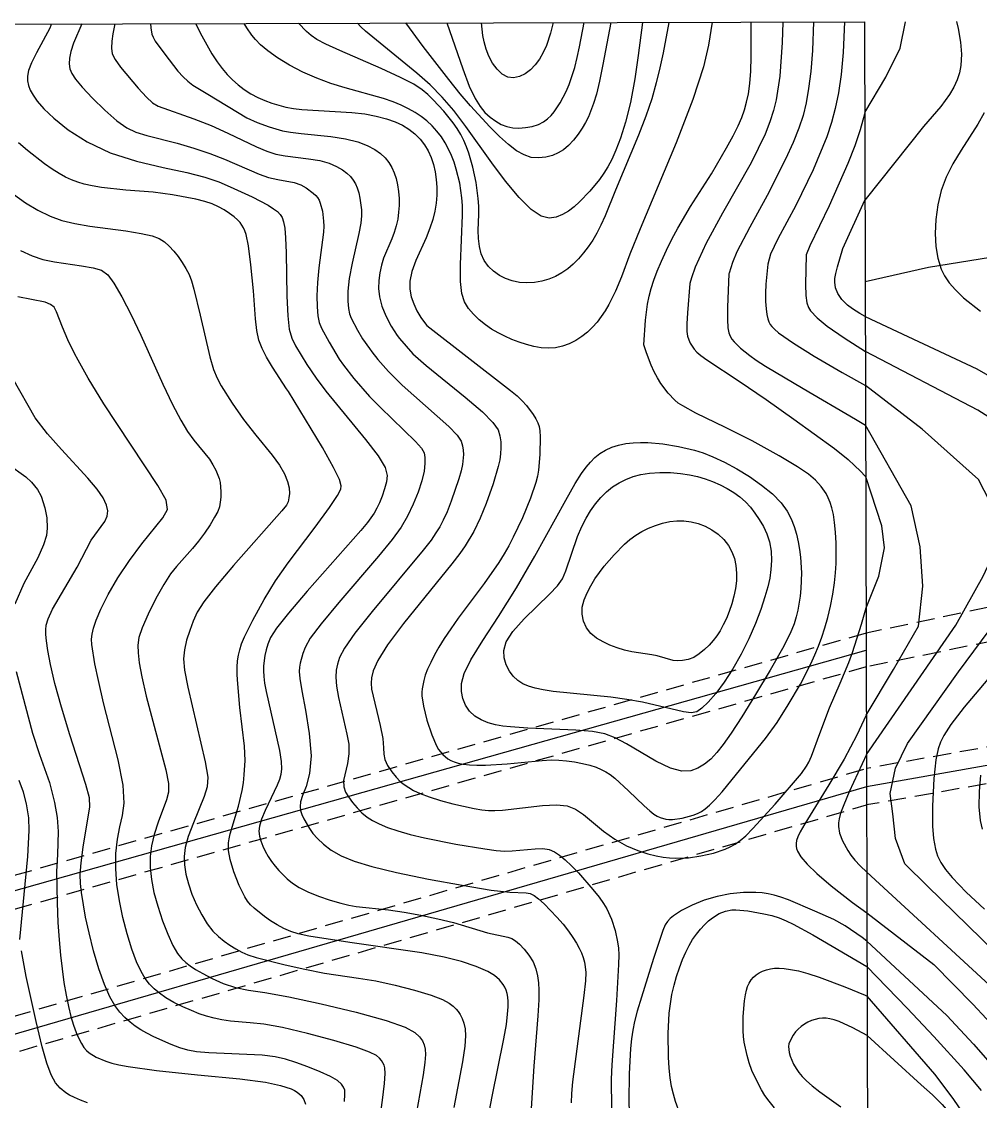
# Model space of a CAD drawing. Header units: millimetres. Extents: x 220021 to 223505, y 489325 to 491820.
# Drawn here: x 222012.5 to 222277.7, y 491518.1 to 491816.7 of the extents above; entities that cross this region are included whole.
import ezdxf

# ---------------------------------------------------------------- set-up
doc = ezdxf.new("R2010")
doc.units = ezdxf.units.MM
doc.linetypes.add('20M3A3M3', pattern=[29, 20, -3, 3, -3])
doc.linetypes.add('5M2P5', pattern=[7.5, 5, -2.5])
for name, color, linetype in [('A0013122', 8, '5M2P5'), ('A0023212', 8, 'Continuous'), ('F0017111', 8, 'Continuous'), ('F0017114', 8, 'Continuous'), ('G0018118', 8, '20M3A3M3'), ('zd001', 7, 'Continuous')]:
    doc.layers.add(name, color=color, linetype=linetype)

msp = doc.modelspace()

# ---------------------------------------------------------------- linework, layer by layer
at = {"layer": 'A0013122'}
for points in [[(222381.546, 491675.97), (222375.079, 491674.761), (222246.094, 491647.608)], [(222384.641, 491665.924), (222376.961, 491664.939), (222246.119, 491638.258)], [(222358.325, 491630.717), (222350.829, 491628.644), (222246.192, 491610.184)], [(222361.254, 491621.43), (222353.134, 491618.903), (222246.219, 491600.091)]]:
    msp.add_lwpolyline(points, dxfattribs=at)
at = {"layer": 'A0013122', "flags": 128}
for points in [[(222246.094, 491647.608), (222004.338, 491578.818), (221988.589, 491574.224)], [(222246.119, 491638.258), (222006.529, 491570.084), (221990.928, 491566.567)], [(221988.538, 491535.424), (221990.916, 491536.04), (222246.192, 491610.184)], [(221990.349, 491525.885), (221996.284, 491527.498), (222246.219, 491600.091)]]:
    msp.add_lwpolyline(points, dxfattribs=at)
at = {"layer": 'A0023212'}
for points in [[(222753.34, 491689.01), (222735.58, 491685.17), (222726.16, 491683.13), (222713.155, 491683.13), (222631.136, 491682.131), (222561.683, 491673.495), (222558.672, 491673.12), (222555.66, 491672.746), (222553.97, 491672.51), (222518.79, 491665.44), (222486.44, 491658.21), (222410.12, 491639.19), (222361.35, 491626.42), (222359.817, 491625.987), (222351.982, 491623.774), (222246.206, 491605.137)], [(222246.206, 491605.137), (221992.199, 491531.362)]]:
    msp.add_lwpolyline(points, dxfattribs=at)
at = {"layer": 'A0023212', "flags": 128}
msp.add_lwpolyline([(221685.235, 491448.887), (221697.965, 491461.667), (221706.569, 491466.895), (221725.935, 491478.161), (221747.74, 491489.373), (221758.221, 491494.463), (221768.702, 491499.552), (221787.452, 491508.164), (221794.488, 491515.128), (221806.629, 491519.488), (221811.246, 491521.263), (221814.531, 491522.526), (221825.552, 491526.368), (221838.627, 491530.926), (221852.757, 491535.028), (221866.886, 491539.13), (221882.748, 491543.597), (221904.339, 491549.122), (221928.883, 491555.089), (221952.547, 491561.31), (221971.577, 491566.15), (221991.981, 491571.213), (222119.044, 491607.073), (222246.106, 491642.933)], dxfattribs=at)
at = {"layer": 'F0017111', "flags": 128}
for points, elevation in [([(222020.64, 491816.068), (222020.582, 491815.622), (222020.294, 491814.899), (222016.595, 491808.042), (222015.215, 491805.28), (222014.401, 491803.159), (222014.095, 491801.575), (222014.133, 491800.28), (222014.39, 491799.051), (222014.882, 491797.768), (222015.663, 491796.338), (222016.829, 491794.658), (222018.647, 491792.589), (222021.427, 491789.983), (222025.415, 491786.802), (222030.615, 491783.443), (222036.965, 491780.412), (222044.253, 491778.089), (222051.661, 491776.349), (222058.217, 491774.942), (222063.215, 491773.647), (222067.011, 491772.372), (222070.223, 491771.057), (222076.257, 491768.278), (222080.742, 491765.901), (222082.194, 491764.97), (222083.247, 491764.158), (222084.005, 491763.394), (222084.548, 491762.511), (222084.95, 491761.317), (222085.272, 491759.576), (222085.52, 491756.873), (222085.687, 491752.748), (222085.886, 491740.793), (222086.098, 491735.338), (222086.512, 491731.643), (222087.21, 491729.182), (222088.268, 491727.058), (222091.392, 491721.877), (222093.947, 491718.095), (222096.637, 491714.471), (222107.638, 491701.182), (222111.123, 491696.597), (222113.027, 491693.4), (222113.613, 491691.228), (222113.415, 491689.427), (222112.894, 491687.489), (222112.221, 491685.488), (222111.49, 491683.645), (222110.774, 491682.117), (222110.043, 491680.82), (222108.201, 491678.222), (222106.322, 491675.976), (222091.517, 491659.256), (222086.282, 491653.145), (222083.022, 491648.967), (222081.383, 491646.361), (222080.632, 491644.577), (222080.154, 491642.988), (222079.808, 491641.468), (222079.434, 491638.606), (222079.397, 491637.17), (222079.478, 491635.613), (222079.702, 491633.805), (222080.134, 491631.445), (222083.842, 491615.135), (222084.308, 491612.15), (222084.393, 491610.103), (222084.202, 491608.562), (222083.811, 491607.13), (222083.194, 491605.551), (222079.882, 491598.545), (222078.877, 491596.15), (222078.318, 491594.28), (222078.166, 491592.806), (222078.317, 491591.49), (222078.679, 491590.137), (222079.217, 491588.729), (222079.91, 491587.29), (222080.734, 491585.848), (222081.655, 491584.446), (222082.638, 491583.132), (222083.662, 491581.933), (222086, 491579.68), (222087.444, 491578.51), (222089.262, 491577.301), (222091.64, 491576.075), (222094.645, 491574.867), (222097.87, 491573.775), (222100.787, 491572.912), (222103.049, 491572.35), (222105.037, 491572.003), (222114.025, 491571.066), (222118.292, 491570.48), (222122.934, 491569.655), (222127.614, 491568.657), (222131.953, 491567.577), (222141.388, 491564.77), (222146.997, 491563.565), (222148.141, 491563.152), (222149.129, 491562.535), (222150.192, 491561.597), (222151.483, 491560.261), (222152.834, 491558.605), (222153.997, 491556.743), (222154.784, 491554.783), (222155.246, 491552.805), (222155.493, 491550.882), (222155.608, 491548.925), (222155.563, 491546.201), (222155.302, 491541.817), (222154.217, 491527.833), (222153.425, 491516.163)], 105), ([(222029.18, 491816.089), (222026.889, 491810.694), (222026.125, 491808.452), (222025.72, 491806.567), (222025.661, 491805.016), (222025.878, 491803.677), (222026.367, 491802.387), (222027.384, 491800.815), (222029.255, 491798.59), (222032.14, 491795.523), (222035.552, 491792.166), (222038.84, 491789.257), (222041.565, 491787.334), (222044.124, 491786.145), (222047.127, 491785.24), (222055.486, 491783.078), (222060.125, 491781.742), (222064.537, 491780.251), (222068.587, 491778.687), (222078.175, 491774.54), (222080.805, 491773.632), (222083.365, 491773.049), (222087.933, 491772.182), (222089.728, 491771.537), (222091.176, 491770.767), (222093.192, 491769.297), (222093.857, 491768.66), (222094.372, 491768.022), (222094.787, 491767.323), (222095.132, 491766.502), (222095.686, 491764.267), (222096.047, 491761.52), (222096.106, 491760.142), (222096.028, 491758.447), (222094.732, 491748.624), (222094.308, 491744.562), (222094.148, 491740.897), (222094.225, 491737.787), (222094.47, 491735.312), (222094.844, 491733.465), (222095.419, 491731.9), (222097.531, 491728.019), (222100.37, 491723.385), (222101.515, 491721.695), (222104.39, 491718.007), (222108.765, 491713.056), (222111.755, 491709.972), (222121.435, 491700.637), (222123.095, 491698.77), (222123.849, 491697.429), (222124.077, 491696.14), (222124.075, 491694.502), (222123.824, 491692.393), (222123.22, 491689.763), (222122.199, 491686.626), (222120.841, 491683.246), (222119.262, 491679.952), (222117.461, 491676.888), (222114.978, 491673.462), (222111.237, 491668.897), (222100.24, 491656.095), (222095.365, 491650.225), (222092.366, 491646.188), (222090.892, 491643.659), (222090.248, 491641.977), (222089.579, 491639.334), (222089.395, 491638.193), (222089.313, 491636.996), (222089.468, 491635.079), (222090.028, 491631.653), (222091.041, 491626.274), (222092.072, 491619.87), (222092.568, 491613.718), (222092.159, 491608.839), (222091.198, 491605.246), (222090.222, 491602.698), (222089.66, 491600.944), (222089.513, 491599.685), (222089.675, 491598.608), (222090.053, 491597.462), (222090.602, 491596.226), (222092.1, 491593.619), (222093.102, 491592.249), (222094.378, 491590.787), (222096.021, 491589.216), (222098.156, 491587.602), (222100.913, 491586.028), (222104.499, 491584.544), (222109.404, 491583.054), (222116.193, 491581.425), (222125.019, 491579.607), (222134.381, 491577.875), (222142.367, 491576.582), (222147.548, 491575.968), (222152.025, 491575.785), (222153.183, 491575.585), (222154.265, 491575.072), (222155.5, 491574.143), (222157.048, 491572.743), (222160.595, 491569.065), (222162.27, 491567.111), (222163.759, 491565.223), (222165.013, 491563.478), (222166.001, 491561.929), (222166.761, 491560.533), (222167.353, 491559.225), (222167.824, 491557.946), (222168.184, 491556.658), (222168.432, 491555.328), (222168.55, 491553.801), (222168.456, 491551.426), (222168.047, 491547.433), (222164.92, 491523.538), (222164.609, 491520.287), (222164.493, 491517.742)], 110), ([(222038.26, 491816.112), (222037.732, 491813.271), (222037.451, 491811.289), (222037.347, 491809.357), (222037.591, 491807.763), (222038.369, 491806.182), (222039.873, 491804.138), (222044.76, 491798.331), (222047.07, 491795.788), (222048.716, 491794.223), (222050.247, 491793.304), (222060.186, 491789.82), (222064.918, 491787.967), (222069.573, 491785.878), (222077.482, 491782.058), (222080.347, 491780.841), (222082.83, 491780.068), (222085.45, 491779.568), (222091.902, 491778.785), (222095.032, 491778.255), (222097.61, 491777.512), (222099.649, 491776.619), (222101.245, 491775.677), (222102.493, 491774.761), (222103.467, 491773.85), (222104.235, 491772.898), (222104.858, 491771.86), (222105.365, 491770.701), (222105.773, 491769.385), (222106.1, 491767.898), (222106.482, 491764.66), (222106.503, 491762.982), (222106.311, 491760.935), (222105.8, 491758.11), (222103.945, 491749.921), (222103.148, 491745.705), (222102.775, 491742.174), (222102.75, 491739.403), (222102.927, 491737.347), (222103.197, 491735.898), (222103.626, 491734.694), (222105.378, 491731.41), (222106.831, 491729.026), (222108.703, 491726.278), (222109.362, 491725.429), (222111.044, 491723.257), (222114.003, 491719.923), (222117.757, 491716.202), (222130.702, 491704.732), (222132.992, 491702.336), (222134.077, 491700.701), (222134.485, 491699.438), (222134.658, 491698.223), (222134.701, 491696.971), (222134.455, 491694.242), (222134.093, 491692.508), (222133.452, 491690.227), (222131.33, 491684.09), (222130.172, 491681.15), (222129.142, 491678.85), (222128.161, 491677.006), (222127.097, 491675.297), (222125.744, 491673.345), (222123.61, 491670.56), (222109.435, 491653.548), (222104.667, 491647.595), (222101.775, 491643.487), (222100.404, 491640.873), (222099.85, 491639.045), (222099.542, 491637.36), (222099.436, 491635.441), (222099.623, 491632.977), (222100.152, 491629.787), (222102.485, 491619.632), (222102.98, 491616.887), (222103.057, 491614.253), (222102.636, 491611.588), (222101.56, 491606.83), (222101.59, 491605.101), (222102.078, 491603.68), (222102.922, 491602.315), (222104.023, 491600.822), (222105.294, 491599.297), (222106.65, 491597.903), (222108.046, 491596.758), (222109.594, 491595.786), (222111.45, 491594.867), (222113.749, 491593.905), (222116.565, 491592.912), (222119.952, 491591.925), (222123.911, 491590.977), (222132.612, 491589.263), (222140.601, 491587.936), (222143.767, 491587.535), (222146.198, 491587.366), (222148.19, 491587.393), (222154.601, 491588.008), (222156.69, 491588.025), (222158.405, 491587.746), (222159.876, 491587.14), (222161.312, 491586.195), (222162.886, 491584.903), (222164.631, 491583.268), (222166.542, 491581.298), (222170.549, 491576.72), (222172.237, 491574.592), (222173.478, 491572.843), (222174.363, 491571.364), (222175.65, 491568.508), (222176.665, 491565.412), (222177.357, 491562.212), (222177.568, 491560.532), (222177.679, 491558.652), (222177.65, 491556.006), (222177.025, 491546.051), (222175.764, 491528.233), (222175.616, 491524.279), (222175.672, 491516.052)], 115), ([(222048.17, 491816.136), (222048.263, 491814.964), (222048.547, 491813.217), (222048.849, 491812.36), (222049.433, 491811.321), (222052.085, 491807.651), (222055.743, 491803.015), (222057.168, 491801.393), (222058.446, 491800.192), (222059.9, 491799.118), (222063.992, 491796.605), (222074.8, 491790.101), (222077.627, 491788.797), (222080.962, 491787.563), (222084.622, 491786.529), (222086.835, 491786.125), (222089.785, 491785.76), (222098.015, 491784.944), (222102.132, 491784.328), (222105.494, 491783.486), (222108.121, 491782.471), (222110.173, 491781.365), (222111.794, 491780.229), (222113.076, 491779.047), (222114.097, 491777.782), (222114.925, 491776.403), (222115.591, 491774.902), (222116.113, 491773.275), (222116.507, 491771.525), (222116.775, 491769.685), (222116.915, 491767.793), (222116.924, 491765.886), (222116.798, 491763.98), (222116.53, 491762.087), (222116.119, 491760.218), (222115.575, 491758.385), (222114.913, 491756.6), (222112.637, 491751.285), (222112.017, 491749.324), (222111.552, 491747.25), (222111.272, 491745.098), (222111.217, 491742.887), (222111.473, 491740.561), (222112.138, 491738.047), (222113.267, 491735.315), (222114.747, 491732.521), (222116.425, 491729.862), (222117.021, 491729.073), (222120.739, 491724.822), (222124.42, 491721.568), (222135.2, 491712.869), (222139.968, 491708.833), (222142.886, 491705.885), (222144.283, 491703.794), (222144.82, 491702.123), (222145.051, 491700.508), (222145.105, 491698.874), (222145.007, 491697.222), (222144.769, 491695.525), (222144.364, 491693.654), (222142.925, 491688.852), (222141.033, 491683.487), (222139.375, 491679.373), (222137.55, 491675.697), (222135.183, 491671.75), (222133.691, 491669.59), (222131.525, 491666.747), (222118.138, 491650.291), (222113.693, 491644.39), (222110.992, 491640.062), (222109.729, 491637.149), (222109.288, 491635.205), (222109.168, 491633.749), (222109.328, 491632.156), (222111.671, 491622.111), (222112.385, 491618.455), (222112.638, 491615.918), (222112.703, 491614.188), (222112.978, 491612.702), (222113.75, 491611.033), (222114.874, 491609.303), (222116.093, 491607.767), (222117.219, 491606.61), (222118.313, 491605.731), (222120.927, 491604.139), (222122.767, 491603.26), (222125.217, 491602.322), (222128.355, 491601.347), (222131.791, 491600.422), (222137.658, 491599.098), (222139.788, 491598.755), (222141.617, 491598.573), (222143.388, 491598.521), (222145.499, 491598.626), (222156.565, 491599.905), (222160.463, 491600.117), (222163.391, 491599.838), (222165.682, 491598.974), (222167.897, 491597.46), (222173.42, 491592.887), (222176.587, 491590.607), (222179.836, 491588.817), (222182.966, 491587.516), (222185.76, 491586.613), (222188.067, 491586.023), (222190.005, 491585.669), (222191.757, 491585.482), (222193.476, 491585.4), (222196.93, 491585.517), (222200.417, 491585.994), (222203.875, 491586.805), (222207.088, 491587.882), (222208.518, 491588.506), (222209.888, 491589.265), (222211.29, 491590.253), (222212.844, 491591.596), (222214.799, 491593.547), (222220.906, 491600.276), (222228.183, 491608.814), (222229.582, 491610.78), (222230.26, 491611.937), (222231.024, 491613.564), (222233.267, 491619.812), (222235.961, 491626.912), (222238.961, 491633.817), (222241.354, 491639.478), (222242.342, 491642.252), (222244.801, 491650.108), (222246.076, 491654.578)], 120), ([(222203.481, 491816.525), (222202.534, 491810.202), (222201.094, 491804.177), (222198.185, 491795.182), (222193.529, 491783.176), (222183.572, 491759.388), (222180.718, 491752.36), (222178.433, 491746.103), (222176.807, 491742.148), (222174.934, 491738.47), (222173.917, 491736.75), (222172.837, 491735.127), (222171.683, 491733.61), (222170.425, 491732.193), (222169.027, 491730.862), (222167.465, 491729.617), (222165.762, 491728.508), (222163.953, 491727.595), (222162.071, 491726.929), (222160.136, 491726.525), (222158.168, 491726.387), (222156.182, 491726.511), (222154.179, 491726.86), (222152.155, 491727.388), (222150.116, 491728.052), (222148.098, 491728.825), (222146.147, 491729.683), (222144.293, 491730.616), (222142.519, 491731.657), (222140.79, 491732.853), (222139.096, 491734.236), (222137.51, 491735.77), (222136.127, 491737.405), (222135.032, 491739.181), (222134.274, 491741.506), (222133.89, 491744.878), (222133.881, 491749.548), (222134.445, 491763.168), (222134.415, 491765.815), (222134.265, 491767.967), (222133.674, 491772.023), (222132.731, 491775.932), (222132.126, 491777.819), (222131.425, 491779.655), (222130.619, 491781.434), (222129.69, 491783.152), (222128.62, 491784.803), (222127.397, 491786.38), (222126.038, 491787.861), (222124.567, 491789.222), (222122.999, 491790.446), (222121.321, 491791.559), (222119.512, 491792.595), (222117.532, 491793.583), (222115.268, 491794.537), (222112.587, 491795.465), (222102.003, 491798.407), (222098.078, 491799.624), (222094.145, 491801.048), (222090.287, 491802.73), (222086.608, 491804.675), (222083.298, 491806.718), (222080.57, 491808.65), (222078.567, 491810.309), (222077.159, 491811.722), (222076.148, 491812.962), (222074.787, 491815.012), (222074.109, 491816.201)], 130), ([(222191.511, 491816.495), (222189.923, 491808.019), (222189.065, 491803.927), (222188.071, 491799.748), (222186.831, 491795.379), (222185.202, 491790.595), (222183.117, 491785.289), (222176.773, 491770.075), (222173.94, 491763.037), (222172.758, 491760.411), (222171.627, 491758.21), (222170.475, 491756.265), (222169.246, 491754.441), (222167.936, 491752.723), (222166.553, 491751.127), (222165.102, 491749.668), (222163.57, 491748.361), (222161.943, 491747.22), (222160.208, 491746.259), (222158.36, 491745.489), (222156.4, 491744.922), (222154.339, 491744.57), (222152.242, 491744.452), (222150.183, 491744.587), (222148.228, 491744.986), (222146.386, 491745.641), (222144.657, 491746.537), (222143.052, 491747.661), (222141.636, 491749.02), (222140.487, 491750.627), (222139.662, 491752.478), (222139.141, 491754.523), (222138.882, 491756.697), (222138.832, 491758.938), (222138.957, 491763.445), (222138.929, 491765.638), (222138.794, 491767.802), (222138.208, 491772.171), (222137.31, 491776.448), (222136.235, 491780.281), (222135.593, 491782.058), (222134.849, 491783.778), (222133.987, 491785.457), (222132.993, 491787.107), (222131.862, 491788.739), (222129.265, 491791.958), (222126.383, 491795.07), (222124.89, 491796.512), (222123.275, 491797.877), (222120.98, 491799.377), (222117.333, 491801.27), (222111.994, 491803.697), (222100.502, 491808.687), (222096.669, 491810.455), (222094.205, 491811.761), (222092.558, 491812.86), (222091.274, 491813.939), (222089.091, 491816.239)], 135), ([(222184.28, 491816.477), (222183.058, 491807.332), (222182.079, 491800.845), (222180.882, 491794.327), (222179.54, 491788.852), (222178.162, 491784.51), (222176.865, 491781.142), (222175.725, 491778.569), (222174.666, 491776.538), (222173.568, 491774.778), (222172.345, 491773.068), (222169.642, 491769.775), (222166.835, 491766.831), (222165.362, 491765.515), (222163.805, 491764.323), (222162.146, 491763.333), (222160.37, 491762.633), (222158.433, 491762.374), (222156.184, 491762.935), (222153.442, 491764.755), (222150.105, 491768.105), (222146.386, 491772.594), (222142.572, 491777.662), (222135.411, 491787.699), (222132.087, 491792.097), (222128.87, 491795.836), (222125.531, 491799.174), (222121.797, 491802.473), (222107.584, 491814.059), (222106.354, 491815.214), (222105.381, 491816.279)], 140), ([(222175.451, 491816.455), (222173.312, 491804.791), (222172.363, 491800.203), (222171.494, 491796.664), (222170.708, 491794.072), (222169.275, 491790.399), (222168.511, 491788.836), (222167.597, 491787.258), (222166.469, 491785.578), (222165.182, 491783.912), (222163.817, 491782.43), (222162.428, 491781.262), (222160.962, 491780.378), (222159.335, 491779.708), (222157.495, 491779.217), (222155.512, 491778.993), (222153.487, 491779.16), (222151.483, 491779.822), (222149.422, 491781.009), (222147.188, 491782.732), (222144.706, 491784.973), (222142.052, 491787.598), (222136.644, 491793.414), (222133.808, 491796.722), (222130.633, 491800.645), (222123.601, 491809.85), (222118.788, 491816.313)], 145), ([(222159.551, 491816.415), (222158.83, 491813.504), (222157.65, 491810.081), (222156.795, 491808.183), (222155.767, 491806.353), (222154.572, 491804.72), (222153.23, 491803.34), (222151.762, 491802.247), (222150.193, 491801.49), (222148.576, 491801.165), (222146.967, 491801.38), (222145.422, 491802.199), (222144.001, 491803.522), (222142.763, 491805.205), (222141.756, 491807.108), (222140.98, 491809.105), (222140.425, 491811.075), (222140.072, 491812.892), (222139.71, 491816.365)], 155), ([(222223.027, 491816.573), (222222.838, 491810.88), (222222.257, 491801.578), (222221.264, 491795.112), (222220.509, 491792.094), (222219.487, 491788.962), (222218.132, 491785.559), (222214.276, 491777.665), (222206.369, 491763.739), (222201.844, 491755.434), (222198.782, 491748.786), (222197.783, 491745.875), (222197.38, 491744.274), (222196.689, 491736.183), (222196.522, 491733.169), (222196.532, 491731.051), (222196.709, 491729.678), (222197.018, 491728.695), (222197.429, 491727.81), (222198.536, 491726.139), (222199.27, 491725.32), (222200.346, 491724.373), (222202.014, 491723.145), (222210.97, 491717.286), (222218.452, 491712.222), (222226.107, 491706.769), (222237.325, 491698.634), (222241.102, 491695.628), (222242.927, 491693.992), (222244.542, 491692.412), (222245.841, 491690.975), (222245.981, 491690.792)], 120), ([(222231.533, 491816.595), (222231.228, 491808.713), (222230.783, 491802.871), (222230.201, 491798.162), (222229.493, 491794.237), (222228.641, 491790.734), (222227.51, 491787.235), (222225.939, 491783.308), (222223.828, 491778.668), (222218.741, 491768.605), (222213.905, 491759.884), (222210.326, 491753.01), (222209.105, 491750.05), (222208.192, 491747.158), (222208.144, 491746.945), (222207.784, 491737.734), (222207.752, 491734.354), (222207.873, 491732.051), (222208.136, 491730.645), (222208.511, 491729.723), (222208.981, 491728.931), (222209.578, 491728.154), (222211.312, 491726.423), (222213.912, 491724.329), (222215.666, 491723.096), (222218.313, 491721.406), (222228.645, 491715.296), (222243.188, 491706.768), (222245.943, 491705.073)], 115), ([(222240.084, 491816.616), (222239.711, 491808.157), (222239.156, 491802.09), (222238.429, 491797.022), (222237.56, 491792.678), (222236.547, 491788.759), (222235.272, 491784.87), (222231.417, 491775.668), (222226.685, 491765.873), (222221.714, 491756.628), (222219.686, 491752.35), (222218.876, 491749.608), (222218.348, 491744.073), (222218.233, 491741.582), (222218.265, 491739.277), (222218.416, 491737.285), (222218.637, 491735.684), (222218.89, 491734.511), (222219.183, 491733.66), (222219.534, 491732.988), (222219.99, 491732.353), (222220.715, 491731.621), (222221.901, 491730.66), (222226, 491727.816), (222231.765, 491724.187), (222239.47, 491719.707), (222245.914, 491716.117)], 110), ([(222245.716, 491791.529), (222245.627, 491791.118), (222244.447, 491786.768), (222242.974, 491782.377), (222241.031, 491777.437), (222235.867, 491765.795), (222230.504, 491754.696), (222229.528, 491752.252), (222229.32, 491744.023), (222229.395, 491741), (222229.663, 491738.93), (222230.122, 491737.626), (222230.751, 491736.688), (222232.531, 491734.802), (222235.303, 491732.504), (222239.996, 491729.252), (222245.889, 491725.523)], 105), ([(222010.232, 491768.947), (222013.577, 491766.587), (222016.987, 491764.544), (222020.36, 491762.908), (222023.672, 491761.728), (222027.212, 491760.875), (222031.352, 491760.178), (222041.293, 491758.816), (222045.618, 491758.145), (222048.62, 491757.478), (222050.581, 491756.735), (222052.005, 491755.815), (222053.313, 491754.645), (222054.578, 491753.259), (222055.788, 491751.717), (222056.925, 491750.078), (222057.949, 491748.397), (222058.813, 491746.728), (222059.511, 491745.014), (222060.181, 491742.75), (222061.853, 491735.536), (222064.528, 491723.993), (222065.567, 491720.518), (222066.571, 491718.087), (222067.725, 491715.983), (222070.762, 491711.168), (222073.89, 491706.659), (222077.298, 491702.332), (222081.822, 491696.82), (222083.833, 491694.067), (222085.245, 491691.647), (222086.095, 491689.571), (222086.505, 491687.788), (222086.594, 491686.26), (222086.461, 491684.981), (222086.2, 491683.955), (222085.76, 491683.027), (222084.509, 491681.407), (222071.154, 491666.273), (222066.117, 491660.385), (222062.865, 491656.226), (222061.052, 491653.363), (222059.955, 491650.962), (222058.995, 491648.366), (222058.151, 491645.63), (222057.542, 491642.987), (222057.292, 491640.472), (222057.542, 491637.343), (222058.438, 491632.658), (222063.285, 491612.007), (222063.976, 491607.813), (222063.863, 491605.076), (222063.033, 491602.482), (222060.016, 491595.125), (222058.618, 491591.397), (222057.77, 491588.372), (222057.447, 491585.863), (222057.533, 491583.507), (222057.934, 491581.006), (222058.628, 491578.32), (222059.612, 491575.473), (222060.867, 491572.525), (222062.31, 491569.684), (222063.84, 491567.193), (222065.377, 491565.23), (222066.919, 491563.7), (222068.487, 491562.437), (222070.093, 491561.308), (222071.728, 491560.301), (222073.377, 491559.432), (222075.114, 491558.688), (222077.38, 491557.943), (222085.396, 491555.89), (222090.865, 491554.663), (222096.3, 491553.598), (222105.644, 491552.215), (222110.442, 491551.425), (222115.835, 491550.28), (222121.225, 491548.912), (222125.778, 491547.533), (222128.879, 491546.318), (222130.769, 491545.286), (222131.907, 491544.418), (222132.691, 491543.678), (222133.29, 491542.954), (222133.815, 491542.118), (222134.344, 491541.061), (222134.822, 491539.75), (222135.162, 491538.175), (222135.274, 491536.226), (222135.059, 491533.405), (222134.415, 491529.117), (222132.105, 491516.481)], 95), ([(222012.222, 491753.403), (222015.426, 491751.895), (222018.386, 491750.948), (222021.575, 491750.305), (222029.075, 491749.196), (222032.323, 491748.635), (222034.609, 491747.95), (222036.315, 491746.708), (222038.027, 491744.397), (222040.206, 491740.64), (222042.816, 491735.606), (222045.506, 491729.997), (222051.597, 491716.485), (222054.248, 491710.798), (222056.503, 491706.497), (222058.428, 491703.364), (222060.145, 491700.985), (222064.435, 491695.665), (222065.43, 491694.138), (222066.192, 491692.711), (222067.14, 491690.346), (222067.389, 491689.299), (222067.603, 491686.74), (222067.586, 491685.239), (222067.47, 491683.803), (222067.223, 491682.536), (222066.739, 491681.241), (222065.895, 491679.647), (222064.621, 491677.581), (222063.059, 491675.26), (222061.403, 491672.998), (222059.812, 491671.035), (222055.304, 491666.042), (222053.68, 491663.96), (222051.808, 491661.058), (222049.651, 491657.145), (222047.528, 491652.865), (222045.85, 491649.072), (222044.919, 491646.362), (222044.617, 491644.302), (222044.718, 491642.2), (222045.065, 491639.417), (222045.765, 491635.522), (222046.993, 491630.137), (222052.367, 491609.838), (222053.151, 491606.009), (222053.164, 491603.657), (222052.558, 491601.542), (222050.282, 491595.338), (222049.172, 491591.912), (222048.417, 491588.78), (222048.053, 491585.82), (222048.058, 491582.788), (222048.418, 491579.488), (222049.118, 491575.907), (222050.148, 491572.077), (222051.47, 491568.097), (222052.936, 491564.329), (222054.37, 491561.202), (222055.641, 491559.015), (222056.795, 491557.565), (222057.92, 491556.518), (222059.126, 491555.58), (222060.609, 491554.6), (222062.585, 491553.462), (222065.197, 491552.114), (222068.294, 491550.753), (222071.65, 491549.638), (222075.238, 491548.907), (222079.824, 491548.205), (222086.375, 491547.058), (222095.332, 491545.15), (222105.042, 491542.807), (222113.328, 491540.513), (222118.557, 491538.651), (222121.274, 491537.182), (222122.565, 491535.967), (222123.348, 491534.868), (222123.849, 491533.774), (222124.125, 491532.578), (222124.208, 491531.107), (222124.043, 491528.915), (222123.548, 491525.487), (222121.772, 491515.182)], 90), ([(222111.616, 491513.111), (222112.355, 491518.479), (222112.843, 491523.042), (222113.037, 491525.888), (222112.989, 491527.368), (222112.773, 491528.147), (222112.023, 491529.412), (222111.47, 491530.058), (222110.633, 491530.777), (222108.772, 491531.726), (222105.005, 491533.09), (222098.864, 491534.944), (222091.547, 491536.923), (222084.667, 491538.55), (222079.469, 491539.481), (222075.72, 491539.894), (222070.257, 491540.345), (222067.907, 491540.69), (222065.735, 491541.13), (222063.688, 491541.671), (222061.644, 491542.353), (222059.46, 491543.222), (222057.061, 491544.301), (222054.63, 491545.519), (222052.415, 491546.78), (222050.601, 491548.014), (222049.124, 491549.261), (222047.86, 491550.587), (222046.691, 491552.094), (222045.537, 491554.033), (222044.325, 491556.693), (222043.016, 491560.256), (222041.701, 491564.481), (222040.505, 491569.018), (222039.54, 491573.574), (222038.871, 491578.062), (222038.55, 491582.448), (222038.609, 491586.679), (222038.999, 491590.614), (222039.653, 491594.092), (222040.433, 491597.15), (222040.916, 491600.624), (222040.613, 491605.55), (222039.222, 491612.552), (222035.2, 491628.313), (222033.733, 491634.494), (222032.791, 491639.098), (222031.938, 491644.483), (222031.867, 491645.978), (222032.002, 491647.322), (222032.36, 491648.971), (222033.103, 491651.207), (222034.428, 491654.272), (222036.475, 491658.289), (222039.157, 491662.926), (222042.33, 491667.733), (222045.783, 491672.292), (222051.553, 491679.472), (222052.821, 491681.807), (222052.481, 491684.353), (222050.212, 491688.427), (222035.23, 491710.977), (222030.89, 491718.101), (222027.661, 491723.951), (222027.627, 491724.012), (222025.32, 491728.705), (222023.819, 491732.214), (222022.182, 491736.485), (222021.482, 491737.695), (222020.509, 491738.517), (222019.012, 491739.093), (222011.482, 491740.572)], 85), ([(222101.822, 491518.113), (222101.939, 491520.067), (222101.87, 491521.253), (222101.585, 491522.088), (222101.013, 491522.929), (222099.908, 491523.889), (222097.98, 491525.023), (222095.087, 491526.346), (222091.68, 491527.71), (222088.362, 491528.925), (222085.511, 491529.845), (222082.633, 491530.489), (222079.012, 491530.917), (222064.295, 491531.585), (222060.908, 491531.857), (222058.448, 491532.278), (222056.272, 491532.92), (222053.887, 491533.821), (222049.08, 491535.97), (222047.112, 491536.985), (222045.438, 491537.96), (222043.932, 491538.965), (222042.486, 491540.066), (222041.072, 491541.33), (222039.68, 491542.823), (222038.297, 491544.652), (222036.892, 491547.082), (222035.427, 491550.42), (222033.897, 491554.815), (222032.423, 491559.796), (222031.153, 491564.733), (222030.202, 491569.105), (222029.078, 491575.858), (222028.787, 491578.362), (222028.717, 491580.886), (222028.953, 491584.107), (222029.528, 491588.413), (222031.382, 491599.619), (222031.244, 491602.037), (222030.272, 491605.777), (222025.873, 491619.449), (222023.513, 491627.092), (222021.734, 491633.652), (222020.532, 491638.89), (222019.783, 491642.795), (222019.37, 491645.434), (222019.201, 491647.186), (222019.192, 491648.505), (222019.323, 491649.839), (222019.843, 491651.6), (222021.065, 491654.192), (222027.898, 491665.837), (222031.725, 491673.285), (222035.49, 491678.512), (222036.187, 491679.967), (222036.373, 491681.412), (222036.012, 491683.025), (222035.049, 491684.974), (222033.372, 491687.401), (222030.852, 491690.442), (222023.582, 491698.354), (222019.697, 491702.745), (222016.222, 491707.105), (222010.045, 491717.983)], 80), ([(222246.154, 491624.914), (222243.514, 491619.391), (222239.985, 491612.777), (222235.829, 491605.653), (222229.141, 491594.872), (222227.889, 491592.676), (222227.202, 491591.24), (222226.875, 491590.248), (222226.733, 491589.433), (222226.734, 491588.706), (222226.864, 491588.021), (222227.119, 491587.336), (222228.079, 491585.786), (222229.799, 491583.753), (222232.485, 491581.12), (222236.469, 491577.708), (222242.36, 491573.136), (222246.297, 491570.278)], 115), ([(222246.182, 491614.064), (222241.444, 491603.708), (222239.909, 491600.092), (222239.051, 491597.802), (222238.637, 491596.303), (222238.462, 491595.136), (222238.454, 491594.134), (222238.782, 491592.265), (222239.576, 491590.137), (222240.998, 491587.528), (222241.915, 491586.17), (222242.991, 491584.815), (222244.465, 491583.239), (222246.268, 491581.555)], 110), ([(222012.022, 491562.925), (222014.258, 491585.857), (222014.628, 491593.017), (222014.497, 491596.521), (222013.892, 491600.409), (222013.066, 491603.666), (222011.786, 491606.874)], 70), ([(222246.318, 491562.423), (222244.963, 491563.435), (222240.325, 491566.635), (222237.188, 491568.398), (222231.912, 491570.744), (222224.637, 491573.847), (222222.541, 491574.598), (222220.707, 491575.132), (222219.007, 491575.503), (222217.329, 491575.755), (222215.639, 491575.902), (222212.151, 491575.903), (222208.53, 491575.532), (222204.882, 491574.796), (222201.318, 491573.73), (222197.985, 491572.403), (222195.072, 491570.931), (222192.784, 491569.44), (222191.901, 491568.692), (222191.175, 491567.917), (222190.555, 491566.986), (222189.837, 491565.346), (222187.249, 491557.614), (222183.935, 491546.908), (222182.811, 491543.046), (222182.076, 491540.213), (222181.585, 491537.848), (222181.213, 491535.449), (222180.923, 491532.754), (222180.543, 491525.784), (222180.445, 491518.152), (222180.532, 491515.181)], 120), ([(222030.735, 491517.774), (222028.769, 491518.485), (222027.125, 491519.189), (222025.783, 491519.873), (222024.712, 491520.525), (222023.132, 491521.805), (222021.893, 491523.266), (222021.303, 491524.234), (222020.696, 491525.451), (222019.467, 491528.672), (222018.202, 491533.206), (222016.53, 491540.267), (222013.773, 491552.68), (222012.448, 491559.797)], 70), ([(222220.74, 491516.38), (222219.286, 491518.175), (222218.115, 491519.777), (222217.145, 491521.3), (222215.37, 491524.734), (222214.517, 491526.721), (222213.761, 491528.781), (222213.156, 491530.827), (222212.372, 491534.549), (222212.162, 491536.12), (222212.059, 491537.671), (222212.135, 491541.567), (222212.481, 491545.918), (222212.711, 491547.582), (222212.988, 491548.88), (222213.331, 491549.938), (222213.758, 491550.868), (222214.283, 491551.699), (222214.917, 491552.44), (222215.669, 491553.101), (222216.528, 491553.673), (222217.478, 491554.147), (222218.507, 491554.514), (222219.605, 491554.776), (222220.766, 491554.933), (222222.007, 491554.983), (222223.436, 491554.898), (222225.185, 491554.647), (222227.365, 491554.194), (222230.005, 491553.498), (222233.114, 491552.514), (222240.183, 491549.852), (222245.81, 491547.519), (222246.358, 491547.268)], 130), ([(222246.387, 491536.323), (222242.437, 491538.492), (222238.678, 491540.213), (222237.261, 491540.712), (222236.087, 491540.996), (222235.034, 491541.118), (222234.003, 491541.121), (222232.978, 491541.014), (222231.963, 491540.799), (222230.964, 491540.477), (222229.988, 491540.049), (222229.043, 491539.516), (222228.139, 491538.879), (222227.297, 491538.145), (222226.541, 491537.321), (222225.894, 491536.425), (222224.991, 491534.704), (222224.762, 491534.003), (222224.674, 491533.34), (222224.86, 491531.678), (222225.127, 491530.629), (222225.524, 491529.514), (222226.057, 491528.39), (222226.724, 491527.27), (222227.516, 491526.156), (222228.452, 491525.033), (222229.641, 491523.821), (222231.22, 491522.425), (222233.3, 491520.764), (222239.06, 491516.635)], 135)]:
    msp.add_lwpolyline(points, dxfattribs=dict(at, elevation=elevation))
at = {"layer": 'F0017111'}
for points, elevation in [([(222245.716, 491791.529), (222251.582, 491801.374), (222255.524, 491809.391), (222256.998, 491816.661)], 105), ([(222278.758, 491791.448), (222277.031, 491788.366), (222272.423, 491781.196), (222270.094, 491777.362), (222268.263, 491773.711), (222266.887, 491769.984), (222265.92, 491766.033), (222265.343, 491761.984), (222265.153, 491758.076), (222265.347, 491754.489), (222265.925, 491751.242), (222266.903, 491748.272), (222267.825, 491746.39), (222269.074, 491744.503), (222270.781, 491742.522), (222273.076, 491740.358), (222277.744, 491736.653)], 95), ([(222289.588, 491701.232), (222276.965, 491709.304), (222245.889, 491725.523)], 105), ([(222246.182, 491614.064), (222270.905, 491649.776), (222278.479, 491663.397), (222281.004, 491668.694), (222282.519, 491673.486), (222282.267, 491677.018), (222282.014, 491680.801), (222277.217, 491690.134), (222261.564, 491704.007), (222245.914, 491716.117)], 110), ([(222246.154, 491624.914), (222253.693, 491637.508), (222260.554, 491649.524), (222261.816, 491660.622), (222261.059, 491671.468), (222258.534, 491682.819), (222245.943, 491705.073)], 115), ([(222246.076, 491654.578), (222249.634, 491663.399), (222251.199, 491671.216), (222250.416, 491677.314), (222245.981, 491690.792)], 120), ([(222296.711, 491544.877), (222263.094, 491577.608), (222256.774, 491583.8), (222254.249, 491590.863), (222253.491, 491597.673), (222252.734, 491603.223), (222254.249, 491610.285), (222257.531, 491617.096), (222271.663, 491636.912), (222288.326, 491659.361)], 105), ([(222277.717, 491608.346), (222277.351, 491603.79), (222277.321, 491599.562), (222277.668, 491595.759), (222278.156, 491593.421)], 95), ([(222246.268, 491581.555), (222282.52, 491548.191)], 110), ([(222246.297, 491570.278), (222264.801, 491555.967), (222275.579, 491545.015), (222283.199, 491536.946)], 115), ([(222246.318, 491562.423), (222268.439, 491541.882), (222275.813, 491533.957), (222282.352, 491526.482)], 120), ([(222278.651, 491505.951), (222274.728, 491512.322), (222270.148, 491518.969), (222265.097, 491525.679), (222246.358, 491547.268)], 130), ([(222246.387, 491536.323), (222261.363, 491522.748), (222264.501, 491519.987), (222267.154, 491517.306), (222269.305, 491514.725), (222271.03, 491512.221), (222273.055, 491508.534), (222274.631, 491504.917), (222275.781, 491501.582), (222276.422, 491498.83), (222276.531, 491497.426), (222276.38, 491496.351), (222275.976, 491495.548), (222275.33, 491494.952), (222274.453, 491494.508), (222273.176, 491494.191), (222267.84, 491495.154), (222257.622, 491502.53), (222246.451, 491511.724)], 135)]:
    msp.add_lwpolyline(points, dxfattribs=dict(at, elevation=elevation))
at = {"layer": 'F0017111', "flags": 128}
for points, elevation in [([(222211.693, 491624.472), (222208.767, 491619.924), (222206.582, 491616.793), (222204.795, 491614.56), (222203.109, 491612.789), (222201.402, 491611.37), (222199.597, 491610.277), (222197.584, 491609.539), (222195.128, 491609.421), (222191.96, 491610.245), (222187.97, 491612.162), (222179.782, 491617.002), (222176.696, 491618.681), (222173.847, 491619.741), (222170.407, 491620.385), (222165.836, 491620.795), (222152.569, 491621.371), (222147.73, 491621.683), (222145.621, 491621.916), (222143.547, 491622.271), (222141.533, 491622.817), (222139.62, 491623.611), (222137.887, 491624.675), (222136.428, 491626.022), (222135.318, 491627.649), (222134.562, 491629.498), (222134.15, 491631.497), (222134.142, 491633.669), (222134.878, 491636.42), (222136.768, 491640.252), (222140.075, 491645.549), (222144.457, 491652.239), (222149.425, 491660.132), (222154.492, 491668.863), (222162.997, 491684.382), (222165.629, 491689.025), (222167.36, 491691.789), (222168.632, 491693.52), (222169.823, 491694.926), (222171.072, 491696.165), (222172.453, 491697.255), (222174.025, 491698.207), (222175.768, 491699.003), (222177.647, 491699.617), (222179.622, 491700.031), (222181.651, 491700.27), (222183.69, 491700.365), (222185.711, 491700.346), (222189.827, 491699.993), (222194.214, 491699.257), (222198.661, 491698.186), (222201.031, 491697.419), (222203.737, 491696.348), (222206.897, 491694.886), (222210.349, 491693.059), (222213.86, 491690.925), (222217.203, 491688.556), (222220.174, 491686.083), (222222.573, 491683.653), (222224.27, 491681.376), (222225.408, 491679.22), (222226.202, 491677.117), (222226.828, 491675.009), (222227.327, 491672.886), (222227.703, 491670.748), (222227.963, 491668.597), (222228.185, 491664.26), (222228.072, 491659.945), (222227.883, 491657.875), (222227.23, 491654.002), (222226.787, 491652.138), (222226.2, 491650.16), (222225.075, 491647.461), (222222.938, 491643.325), (222219.536, 491637.379), (222215.502, 491630.64)], 130), ([(222206.812, 491634.018), (222204.52, 491630.943), (222202.437, 491628.538), (222200.678, 491626.845), (222199.252, 491625.88), (222197.738, 491625.575), (222195.61, 491625.842), (222184.288, 491628.495), (222179.88, 491629.274), (222175.471, 491629.872), (222159.503, 491631.482), (222156.755, 491631.892), (222154.564, 491632.368), (222152.752, 491632.938), (222151.167, 491633.635), (222149.762, 491634.521), (222148.515, 491635.67), (222147.423, 491637.128), (222146.553, 491638.847), (222145.992, 491640.753), (222145.874, 491642.821), (222146.532, 491645.203), (222148.345, 491648.1), (222151.472, 491651.579), (222158.495, 491658.342), (222160.713, 491660.663), (222162.073, 491662.599), (222163.062, 491664.803), (222166.3, 491674.335), (222167.443, 491677.096), (222168.621, 491679.418), (222169.87, 491681.465), (222171.221, 491683.368), (222172.684, 491685.123), (222174.265, 491686.688), (222175.965, 491688.036), (222177.768, 491689.177), (222179.655, 491690.13), (222181.628, 491690.91), (222183.78, 491691.501), (222186.227, 491691.882), (222189.021, 491692.039), (222191.958, 491691.994), (222194.768, 491691.777), (222197.252, 491691.413), (222199.475, 491690.91), (222201.572, 491690.272), (222203.647, 491689.502), (222205.685, 491688.61), (222207.643, 491687.603), (222209.482, 491686.489), (222211.179, 491685.258), (222212.72, 491683.898), (222214.099, 491682.401), (222215.355, 491680.77), (222216.542, 491679.015), (222217.68, 491677.133), (222218.68, 491675.082), (222219.418, 491672.808), (222219.809, 491670.299), (222219.897, 491667.695), (222219.76, 491665.175), (222219.452, 491662.833), (222218.93, 491660.425), (222218.125, 491657.622), (222216.982, 491654.185), (222215.495, 491650.248), (222213.667, 491646.037), (222211.526, 491641.777), (222209.193, 491637.695)], 135), ([(222186.833, 491641.583), (222181.25, 491642.44), (222179.236, 491642.93), (222177.231, 491643.562), (222175.25, 491644.317), (222173.323, 491645.19), (222171.533, 491646.236), (222169.977, 491647.522), (222168.745, 491649.09), (222167.904, 491650.88), (222167.512, 491652.808), (222167.601, 491654.797), (222168.097, 491656.802), (222168.902, 491658.788), (222169.921, 491660.724), (222171.091, 491662.594), (222173.661, 491666.091), (222176.372, 491669.287), (222179.229, 491672.223), (222180.758, 491673.533), (222182.383, 491674.7), (222184.106, 491675.726), (222185.927, 491676.623), (222187.839, 491677.395), (222189.807, 491678.014), (222191.79, 491678.445), (222193.756, 491678.657), (222195.712, 491678.64), (222197.673, 491678.387), (222199.646, 491677.892), (222201.591, 491677.152), (222203.457, 491676.165), (222205.192, 491674.935), (222206.734, 491673.493), (222208.02, 491671.877), (222209.001, 491670.122), (222209.688, 491668.248), (222210.108, 491666.273), (222210.286, 491664.215), (222210.239, 491662.099), (222209.987, 491659.948), (222209.548, 491657.793), (222208.956, 491655.668), (222208.245, 491653.615), (222207.449, 491651.671), (222206.595, 491649.875), (222205.708, 491648.263), (222204.799, 491646.852), (222203.816, 491645.568), (222202.697, 491644.315), (222201.395, 491643.04), (222199.946, 491641.852), (222198.405, 491640.902), (222196.832, 491640.301), (222195.307, 491640.014), (222193.913, 491639.963), (222192.706, 491640.08), (222188.268, 491641.286)], 140)]:
    msp.add_lwpolyline(points, close=True, dxfattribs=dict(at, elevation=elevation))
at = {"layer": 'F0017114', "flags": 128}
for points, elevation in [([(222060.581, 491816.167), (222062.37, 491812.745), (222065.15, 491807.792), (222066.562, 491805.613), (222067.943, 491803.753), (222069.343, 491802.107), (222070.809, 491800.59), (222072.374, 491799.189), (222074.068, 491797.91), (222075.905, 491796.758), (222077.836, 491795.741), (222079.797, 491794.868), (222081.737, 491794.143), (222083.672, 491793.551), (222085.632, 491793.075), (222087.677, 491792.697), (222089.995, 491792.406), (222103.842, 491791.595), (222107.4, 491791.159), (222110.602, 491790.565), (222113.405, 491789.838), (222115.788, 491788.997), (222117.828, 491788.03), (222119.623, 491786.92), (222121.253, 491785.654), (222122.71, 491784.232), (222123.967, 491782.658), (222125.002, 491780.94), (222125.827, 491779.101), (222126.462, 491777.165), (222126.922, 491775.155), (222127.216, 491773.077), (222127.35, 491770.933), (222127.329, 491768.73), (222127.145, 491766.492), (222126.79, 491764.25), (222126.246, 491762.003), (222125.458, 491759.617), (222124.362, 491756.928), (222121.534, 491750.632), (222120.425, 491747.588), (222119.899, 491744.964), (222119.901, 491742.689), (222120.295, 491740.613), (222120.963, 491738.615), (222121.858, 491736.686), (222122.948, 491734.848), (222124.242, 491733.094), (222124.617, 491732.687), (222147.719, 491714.74), (222149.559, 491713.19), (222150.995, 491711.828), (222152.159, 491710.554), (222153.995, 491708.069), (222154.72, 491706.86), (222155.276, 491705.744), (222155.643, 491704.719), (222155.846, 491703.54), (222155.926, 491701.902), (222155.838, 491697.043), (222155.501, 491692.657), (222155.201, 491690.986), (222154.744, 491689.272), (222153.237, 491684.915), (222151.027, 491679.535), (222148.51, 491674.104), (222147.295, 491671.76), (222146.002, 491669.519), (222144.47, 491667.126), (222140.407, 491661.36), (222133.3, 491651.768), (222131.184, 491648.814), (222129.401, 491646.159), (222127.924, 491643.768), (222126.693, 491641.574), (222125.66, 491639.524), (222124.819, 491637.641), (222124.175, 491635.963), (222123.726, 491634.515), (222123.276, 491632.203), (222123.203, 491631.245), (222123.231, 491630.246), (222123.657, 491627.46), (222124.616, 491623.561), (222125.994, 491619.455), (222127.295, 491616.438), (222127.857, 491615.469), (222129.03, 491614.012), (222130.431, 491612.855), (222131.241, 491612.393), (222132.178, 491612.003), (222133.302, 491611.676), (222134.672, 491611.405), (222136.348, 491611.207), (222138.388, 491611.099), (222140.833, 491611.099), (222146.773, 491611.442), (222156.46, 491612.407), (222158.968, 491612.533), (222161.142, 491612.497), (222163.243, 491612.31), (222165.459, 491611.986), (222167.675, 491611.558), (222169.701, 491611.062), (222171.396, 491610.526), (222172.817, 491609.94), (222174.071, 491609.287), (222175.278, 491608.519), (222176.622, 491607.487), (222180.418, 491604.01), (222184.743, 491599.861), (222186.289, 491598.47), (222187.416, 491597.573), (222188.306, 491596.996), (222189.115, 491596.591), (222190.698, 491596.129), (222191.548, 491596.032), (222192.53, 491596.036), (222195.199, 491596.426), (222198.243, 491597.235), (222199.474, 491597.719), (222200.548, 491598.298), (222201.608, 491599.042), (222202.802, 491600.044), (222204.29, 491601.513), (222206.239, 491603.682), (222211.469, 491610.052), (222218.249, 491618.489), (222221.469, 491622.871), (222224.569, 491627.748), (222227.913, 491633.524), (222230.806, 491639.074), (222231.951, 491641.573), (222232.952, 491644), (222233.856, 491646.453), (222234.687, 491649.051), (222235.468, 491651.916), (222236.206, 491655.103), (222236.856, 491658.401), (222237.359, 491661.532), (222237.675, 491664.308), (222237.826, 491666.902), (222237.787, 491672.508), (222237.634, 491675.485), (222237.393, 491678.211), (222237.065, 491680.456), (222236.655, 491682.268), (222236.176, 491683.764), (222235.634, 491685.047), (222235.034, 491686.175), (222233.663, 491688.134), (222232.072, 491689.866), (222230.12, 491691.546), (222227.09, 491693.622), (222222.015, 491696.643), (222214.551, 491700.766), (222207.172, 491704.501), (222198.986, 491708.404), (222195.358, 491710.414), (222194.128, 491711.225), (222193.153, 491712.004), (222191.329, 491713.922), (222189.361, 491716.592), (222188.397, 491718.176), (222187.485, 491719.887), (222186.649, 491721.686), (222185.322, 491725.138), (222184.584, 491727.319), (222185.086, 491734.149), (222185.654, 491738.566), (222186.075, 491740.74), (222186.626, 491742.921), (222187.346, 491745.204), (222188.282, 491747.704), (222189.459, 491750.496), (222190.842, 491753.492), (222192.378, 491756.568), (222194.019, 491759.615), (222197.533, 491765.53), (222203.341, 491774.598), (222207.526, 491781.766), (222209.312, 491785.085), (222210.679, 491787.847), (222211.685, 491790.175), (222212.444, 491792.286), (222213.051, 491794.401), (222213.534, 491796.748), (222213.904, 491799.56), (222214.169, 491803.002), (222214.329, 491806.973), (222214.335, 491815.843), (222214.329, 491816.552)], 125), ([(222130.16, 491816.341), (222134.505, 491803.625), (222136.337, 491798.843), (222137.917, 491795.431), (222139.313, 491793.184), (222140.675, 491791.602), (222142.121, 491790.271), (222143.64, 491789.145), (222145.187, 491788.268), (222146.736, 491787.672), (222148.335, 491787.342), (222150.048, 491787.253), (222151.9, 491787.383), (222153.758, 491787.718), (222155.447, 491788.248), (222156.837, 491788.959), (222157.971, 491789.811), (222158.937, 491790.762), (222159.812, 491791.782), (222161.458, 491794.193), (222163.132, 491797.389), (222163.955, 491799.335), (222164.744, 491801.532), (222165.493, 491804), (222166.197, 491806.76), (222166.844, 491809.75), (222168.089, 491816.436)], 150), ([(222141.948, 491515.628), (222142.687, 491519.52), (222145.926, 491535.453), (222146.583, 491539.391), (222146.927, 491542.214), (222147.06, 491544.249), (222147.07, 491545.788), (222146.98, 491546.994), (222146.795, 491547.995), (222146.52, 491548.896), (222146.162, 491549.722), (222145.726, 491550.474), (222144.651, 491551.779), (222143.352, 491552.902), (222141.428, 491554.055), (222138.252, 491555.439), (222134.139, 491556.818), (222129.418, 491558.019), (222123.207, 491559.187), (222103.329, 491562.097), (222091.927, 491563.854), (222089.018, 491564.479), (222086.967, 491565.135), (222085.063, 491565.954), (222083.192, 491566.934), (222081.385, 491568.037), (222079.68, 491569.22), (222076.849, 491571.518), (222075.835, 491572.509), (222075.011, 491573.506), (222074.249, 491574.679), (222072.645, 491577.863), (222071.179, 491581.61), (222070.154, 491585.047), (222069.713, 491587.533), (222069.712, 491589.599), (222069.869, 491590.739), (222070.17, 491592.097), (222072.46, 491599.782), (222073.506, 491604.094), (222073.864, 491606.26), (222074.106, 491608.388), (222074.297, 491612.387), (222074.131, 491616.315), (222072.89, 491627.053), (222072.271, 491633.545), (222072.146, 491636.113), (222072.152, 491638.194), (222072.266, 491639.939), (222072.478, 491641.497), (222072.828, 491643.02), (222073.37, 491644.658), (222074.148, 491646.543), (222076.446, 491651.219), (222079.576, 491656.914), (222082.73, 491662.069), (222086.258, 491667.043), (222093.68, 491676.9), (222097.677, 491682.353), (222099.913, 491685.676), (222100.77, 491687.428), (222100.914, 491688.318), (222100.44, 491690.045), (222098.789, 491693.442), (222095.688, 491698.908), (222086.321, 491714.466), (222085.8, 491715.198), (222081.913, 491721.14), (222080.247, 491723.932), (222079, 491726.312), (222078.133, 491728.599), (222077.553, 491731.242), (222077.169, 491734.556), (222076.62, 491742.277), (222075.928, 491749.489), (222075.231, 491754.722), (222074.603, 491757.813), (222074.265, 491758.838), (222073.886, 491759.662), (222072.925, 491761.109), (222072.237, 491761.871), (222071.297, 491762.712), (222070.046, 491763.646), (222068.556, 491764.606), (222066.928, 491765.503), (222065.21, 491766.274), (222063.219, 491766.947), (222060.717, 491767.578), (222054.256, 491768.771), (222048.879, 491769.505), (222041.325, 491770.134), (222034.642, 491770.837), (222031.984, 491771.258), (222029.841, 491771.735), (222028.013, 491772.285), (222026.318, 491772.93), (222024.639, 491773.717), (222022.877, 491774.698), (222020.949, 491775.917), (222018.84, 491777.386), (222014.113, 491781.073), (222011.671, 491783.176)], 100), ([(222245.864, 491735.114), (222244.392, 491735.958), (222242.299, 491737.293), (222240.973, 491738.272), (222240.09, 491739.083), (222239.378, 491739.881), (222238.3, 491741.51), (222237.666, 491743.124), (222237.404, 491744.667), (222237.457, 491745.629), (222237.71, 491747.014), (222238.186, 491748.93), (222239.613, 491754.002), (222245.78, 491767.327)], 100), ([(222008.77, 491694.357), (222013.671, 491690.862), (222015.283, 491689.371), (222016.882, 491687.295), (222017.881, 491685.441), (222018.94, 491682.234), (222019.489, 491679.479), (222019.617, 491676.659), (222019.391, 491674.635), (222018.578, 491672.028), (222016.959, 491668.465), (222013.103, 491661.324), (222010.615, 491655.611)], 75), ([(222010.997, 491636.996), (222015.523, 491619.99), (222017.473, 491614.082), (222020.221, 491606.311), (222021.641, 491600.792), (222022.383, 491596.661), (222022.589, 491592.746), (222022.415, 491586.432), (222022.16, 491581.694), (222022.338, 491573.044), (222022.563, 491567.594), (222022.865, 491562.818), (222023.242, 491558.595), (222024.212, 491551.004), (222024.795, 491547.517), (222025.433, 491544.348), (222026.116, 491541.576), (222026.833, 491539.192), (222027.569, 491537.171), (222028.311, 491535.488), (222029.042, 491534.118), (222029.749, 491533.042), (222030.434, 491532.224), (222031.168, 491531.575), (222033.126, 491530.399), (222035.828, 491529.238), (222037.418, 491528.727), (222039.38, 491528.248), (222041.974, 491527.768), (222049.773, 491526.711), (222061.146, 491525.515), (222072.835, 491524.344), (222079.975, 491523.419), (222084.153, 491522.542), (222087.02, 491521.616), (222087.996, 491521.166), (222088.734, 491520.715), (222089.792, 491519.744), (222090.526, 491518.64), (222090.998, 491517.348)], 75), ([(222194.583, 491514.74), (222193.355, 491518.139), (222192.78, 491520.139), (222192.279, 491522.269), (222191.873, 491524.615), (222191.582, 491527.3), (222191.415, 491530.381), (222191.384, 491536.875), (222191.663, 491542.547), (222191.964, 491545.148), (222192.404, 491547.711), (222192.974, 491550.236), (222193.659, 491552.704), (222194.441, 491555.09), (222195.298, 491557.344), (222196.203, 491559.409), (222197.14, 491561.246), (222198.118, 491562.886), (222199.157, 491564.375), (222200.264, 491565.749), (222201.401, 491566.985), (222202.52, 491568.047), (222203.581, 491568.909), (222205.497, 491570.108), (222207.187, 491570.772), (222208.922, 491571.072), (222210.022, 491571.096), (222213.388, 491570.803), (222217.845, 491570.038), (222219.988, 491569.497), (222222.013, 491568.848), (222223.964, 491568.086), (222225.942, 491567.173), (222231.322, 491564.218), (222246.336, 491555.389)], 125)]:
    msp.add_lwpolyline(points, dxfattribs=dict(at, elevation=elevation))
at = {"layer": 'F0017114'}
for points, elevation in [([(222271.066, 491816.7), (222271.544, 491814.804), (222272.205, 491811.035), (222272.459, 491807.662), (222272.288, 491804.555), (222271.904, 491802.562), (222271.268, 491800.582), (222270.347, 491798.574), (222269.123, 491796.503), (222266.77, 491793.264), (222261.999, 491787.653), (222245.78, 491767.327)], 100), ([(222245.864, 491735.114), (222276.706, 491720.691), (222283.883, 491716.531)], 100), ([(222282.781, 491638.493), (222273.245, 491627.103), (222269.51, 491622.316), (222267.586, 491619.325), (222266.684, 491617.487), (222266.032, 491615.645), (222265.394, 491612.588), (222264.876, 491607.414), (222264.5, 491599.737), (222264.468, 491594.193), (222264.695, 491590.792), (222265.249, 491587.854), (222265.868, 491586.022), (222266.772, 491584.181), (222268.071, 491582.213), (222269.886, 491579.999), (222273.756, 491576.018), (222278.821, 491571.321)], 100), ([(222277.993, 491521.136), (222273.192, 491526.877), (222264.849, 491536.11), (222257.416, 491543.876), (222246.336, 491555.389)], 125)]:
    msp.add_lwpolyline(points, dxfattribs=dict(at, elevation=elevation))
at = {"layer": 'G0018118'}
msp.add_lwpolyline([(222280.55, 491751.511), (222263.324, 491748.726), (222245.839, 491744.712)], dxfattribs=at)
at = {"layer": 'zd001'}
msp.add_lwpolyline([(221800.74, 491815.47), (222245.65, 491816.63), (222247.11, 491261.74), (221802.16, 491260.58), (221800.74, 491815.47)], dxfattribs=at)

doc.saveas('drawing.dxf')
